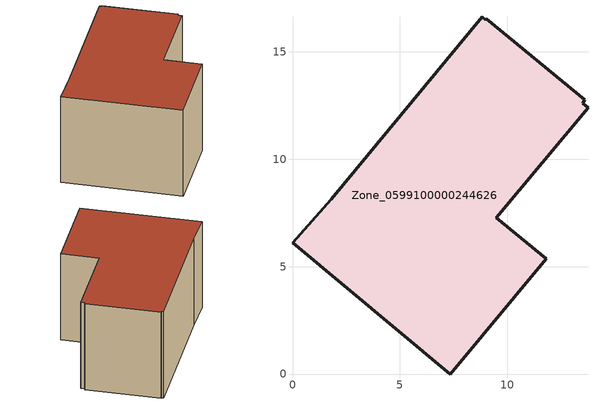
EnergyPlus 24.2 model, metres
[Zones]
Zone_0599100000244626
 floor ground (C_G): 13.62,12.77 13.51,12.62 13.76,12.4 9.5,7.28 11.8,5.37 7.35,0 0,6.11 1.8,8.14 8.83,16.63 8.98,16.51 9.02,16.56 z0
 wall outside (C_F): 0,6.11 7.35,0 11.8,5.37 9.5,7.28 13.76,12.4 13.51,12.62 13.62,12.77 9.02,16.56 8.98,16.51 8.83,16.63 1.8,8.14 0,6.11 z0:7.62
 roof outside (C_R): 13.62,12.77 9.02,16.56 8.98,16.51 8.83,16.63 1.8,8.14 0,6.11 7.35,0 11.8,5.37 9.5,7.28 13.76,12.4 13.51,12.62 z7.62
[BUILDING]
Pand.0599100000244626: North Axis=0; Terrain=City; Loads Convergence Tolerance Value=0.04; Temperature Convergence Tolerance Value=0.4; Solar Distribution=FullExterior; Maximum Number of Warmup Days=25; Minimum Number of Warmup Days=1
[Site:Location]
Rotterdam.The.Hague.AP_ZH_NLD Design_Conditions: Latitude=51.96; Longitude=4.45; Time Zone=1; Elevation=-4.5
[SITE:GROUNDTEMPERATURE:BUILDINGSURFACE]
18, 18, 18, 18, 18, 18, 18, 18, 18, 18, 18, 18
[MATERIAL] Thermal Absorptance=0.9; Solar Absorptance=0.7; Visible Absorptance=0.7
Name | Roughness | Thickness | Conductivity | Density | Specific Heat
G.D.1965 | MediumSmooth | 0.15 | 1 | 540 | 1210
F.D.1965 | Rough | 0.3 | 0.857143 | 1920 | 840
R.D.1965 | MediumRough | 0.2 | 0.08 | 1500 | 1000
[CONSTRUCTION]
C_G: G.D.1965
C_F: F.D.1965
C_R: R.D.1965
[ZONE]
Zone_0599100000244626: Type=1; Multiplier=1; Ceiling Height=Autocalculate; Volume=Autocalculate; Floor Area=autocalculate; Part of Total Floor Area=Yes
[ZONEINFILTRATION:DESIGNFLOWRATE]
Infil_Zone_0599100000244626: Zone or ZoneList or Space or SpaceList=Zone_0599100000244626; Schedule=AlwaysOn; Design Flow Rate Calculation Method=Flow/Area; Flow Rate per Floor Area=0.0042; Constant Term Coefficient=1; Temperature Term Coefficient=0; Velocity Term Coefficient=0; Velocity Squared Term Coefficient=0
[HVACTEMPLATE:ZONE:IDEALLOADSAIRSYSTEM]
Zone_0599100000244626: Maximum Heating Supply Air Temperature=50; Minimum Cooling Supply Air Temperature=13; Maximum Heating Supply Air Humidity Ratio=0.0156; Minimum Cooling Supply Air Humidity Ratio=0.0077; Heating Limit=NoLimit; Cooling Limit=NoLimit; Dehumidification Control Type=ConstantSensibleHeatRatio; Cooling Sensible Heat Ratio=0.7; Dehumidification Setpoint=60; Humidification Control Type=None; Humidification Setpoint=30; Outdoor Air Method=None; Outdoor Air Flow Rate per Person=0.00944; Outdoor Air Flow Rate per Zone Floor Area=0; Outdoor Air Flow Rate per Zone=0; Demand Controlled Ventilation Type=None; Outdoor Air Economizer Type=NoEconomizer; Heat Recovery Type=None; Sensible Heat Recovery Effectiveness=0.7; Latent Heat Recovery Effectiveness=0.65
[ZONECONTROL:THERMOSTAT]
ThermostatControl_Zone_0599100000244626: Zone or ZoneList=Zone_0599100000244626; Control Type Schedule=DualSetpointControlType; Control 1=Thermostat_Zone_0599100000244626; Temperature Difference Between Cutout And Setpoint=0
[THERMOSTATSETPOINT:DUALSETPOINT]
Thermostat_Zone_0599100000244626: Heating Setpoint Temperature Schedule=HeatingSetpoint_Zone_0599100000244626; Cooling Setpoint Temperature Schedule=CoolingSetpoint_Zone_0599100000244626
[SCHEDULE:COMPACT]
HeatingSetpoint_Zone_0599100000244626: Through: 12/31, For: AllDays, Until: 24:00, 21
CoolingSetpoint_Zone_0599100000244626: Through: 12/31, For: AllDays, Until: 24:00, 24
DualSetpointControlType: Through: 12/31, For: AllDays, Until: 24:00, 4
AlwaysOn: Through: 12/31, For: AllDays, Until: 24:00, 1
